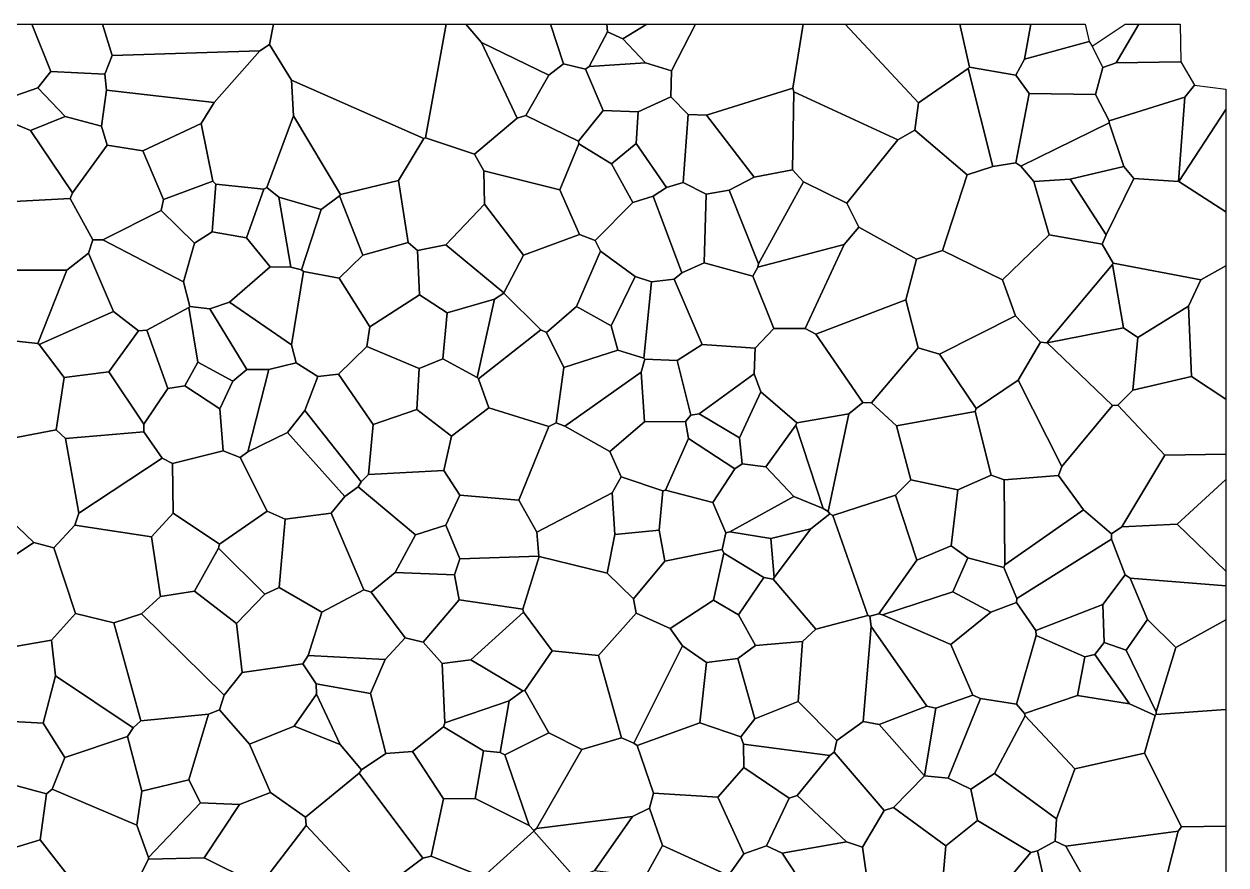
# Model space of a CAD drawing. Header units: metres. Extents: x 0 to 500, y 0 to 500.
# Drawn here: x 257.5 to 500, y 330.3 to 500 of the extents above; entities that cross this region are included whole.
import ezdxf

# ---------------------------------------------------------------- set-up
doc = ezdxf.new("R2010")
doc.units = ezdxf.units.M
doc.layers.add('Ferrite', color=7, linetype='Continuous')
doc.layers.add('Martensite', color=1, linetype='Continuous')

msp = doc.modelspace()

# ---------------------------------------------------------------- linework, layer by layer
at = {"layer": 'Ferrite', "color": 7}
for points in [[(338.54, 477.05), (342.67, 500), (346.62, 500), (349.83, 496.29), (356.97, 480.99), (348.42, 473.7), (338.54, 477.05)], [(375.22, 498.45), (375.12, 500), (383.15, 500), (378.35, 497.03), (375.22, 498.45)], [(412.6, 487.07), (395.22, 481.59), (391.5, 481.72), (388.03, 485.31), (388.14, 490.53), (392.98, 500), (414.72, 500), (412.6, 487.07)], [(437.94, 484.11), (437.25, 478.55), (433.8, 476.6), (412.8, 486.3), (412.6, 487.07), (414.72, 500), (423.17, 500), (437.94, 484.11)], [(423.17, 500), (446.31, 500), (448.28, 491.31), (447.98, 491.02), (437.94, 484.11), (423.17, 500)], [(459.33, 492.88), (457.6, 489.68), (448.28, 491.31), (446.31, 500), (460.6, 500), (459.33, 492.88)], [(479.68, 500), (482.44, 500), (477.87, 492.2), (475.19, 491.21), (472.99, 495.52), (479.68, 500)], [(295.89, 484.17), (305.06, 494.57), (307.03, 495.86), (311.47, 488.67), (311.85, 481.49), (306.5, 467), (305.88, 466.67), (296.19, 467.66), (295.6, 468.31), (293.26, 479.94), (295.89, 484.17)], [(374.36, 482.57), (369.39, 476.36), (358.78, 481.53), (363.37, 489.68), (366.35, 491.98), (370.8, 490.86), (374.36, 482.57)], [(437.94, 484.11), (447.98, 491.02), (452.94, 471.25), (447.78, 469.55), (437.25, 478.55), (437.94, 484.11)], [(274.16, 486.64), (295.89, 484.17), (293.26, 479.94), (281.51, 474.42), (274.26, 475.53), (273.12, 479.36), (274.16, 486.64)], [(500, 482.77), (500, 462.06), (490.48, 468.21), (500, 482.77)], [(399.77, 466.45), (404.84, 469.06), (412.56, 470.58), (414.8, 468.12), (405.68, 451.57), (399.77, 466.45)], [(481.42, 468.8), (475.8, 457.45), (468.58, 468.71), (479.41, 471.21), (481.42, 468.8)], [(435.4, 444.31), (417.23, 437.42), (415.12, 438.55), (423, 455.51), (425.9, 459.02), (437.59, 452.56), (435.4, 444.31)], [(273.41, 456.45), (289.68, 447.93), (290.94, 442.98), (290.77, 442.8), (282.3, 438.19), (280.6, 438.04), (275.54, 441.95), (270.51, 453.74), (271.39, 456.43), (273.41, 456.45)], [(373.8, 454.16), (368.95, 443), (362.93, 437.71), (361.8, 438.25), (354.32, 445.66), (354.33, 445.76), (358.28, 453.34), (369.61, 457.51), (372.77, 456.28), (373.8, 454.16)], [(442.78, 454.31), (454.9, 448.34), (457.51, 441.1), (442.2, 433.33), (437.88, 434.64), (435.4, 444.31), (437.59, 452.56), (442.78, 454.31)], [(299, 443.86), (307.16, 451.02), (311.32, 450.91), (313.46, 450.38), (313.87, 450.02), (311.47, 435.24), (299, 443.86)], [(342.02, 432.4), (337.23, 430.44), (326.7, 434.94), (327.31, 438.85), (337.31, 445.34), (342.9, 441.69), (342.02, 432.4)], [(280.6, 438.04), (282.3, 438.19), (286.55, 426.42), (281.67, 419.2), (274.59, 429.81), (280.6, 438.04)], [(265.64, 428.64), (263.98, 418.1), (254.5, 416.25), (242.07, 426.78), (246.1, 431.8), (254.11, 436.22), (260.28, 435.52), (260.6, 435.31), (265.64, 428.64)], [(477.11, 423), (466.9, 410.71), (458.06, 428.11), (462.58, 435.79), (463.83, 435.68), (463.93, 435.63), (477.11, 423)], [(302.64, 413.62), (301.11, 412.52), (297.69, 413.83), (297, 422.36), (299.65, 427.9), (302.49, 430.29), (306.87, 430.29), (302.64, 413.62)], [(366.63, 418.84), (382.02, 429.75), (382.68, 419.7), (375.69, 413.72), (366.63, 418.84)], [(314.15, 421.98), (325.55, 407.6), (324.91, 406.6), (322.26, 404.62), (310.67, 417.57), (314.15, 421.98)], [(412.79, 404.6), (407.16, 410.62), (413.23, 419.04), (418.73, 402.21), (412.79, 404.6)], [(297.69, 413.83), (301.11, 412.52), (306.56, 401.7), (296.92, 395.01), (287.62, 401.26), (287.49, 411.28), (297.69, 413.83)], [(466.21, 408.89), (471.26, 401.91), (455.37, 390.85), (455.23, 408.01), (466.21, 408.89)], [(428.12, 380.45), (427.74, 380.58), (420.66, 400.77), (433.3, 404.88), (437.61, 391.77), (429.96, 380.94), (428.12, 380.45)], [(386.8, 391.57), (380.44, 383.99), (375.14, 389.14), (376.73, 396.97), (385.62, 397.86), (386.8, 391.57)], [(408.84, 388.25), (408.17, 396.14), (416.23, 398.09), (408.84, 388.25)], [(263.06, 375.65), (256.03, 374.43), (245.61, 386.09), (259.51, 395.36), (263.52, 394.26), (267.91, 381.02), (263.06, 375.65)], [(447.93, 392.24), (455.18, 390.31), (457.78, 384.06), (457.73, 383.26), (452.58, 381.28), (444.93, 385.36), (447.93, 392.24)], [(480.68, 388.16), (500, 386.59), (500, 379.74), (489.86, 374.15), (484.15, 379.79), (480.68, 388.16)], [(300.39, 379), (306.1, 384.95), (308.96, 386.27), (317.57, 381.31), (314.83, 372.54), (313.73, 370.87), (301.49, 369.09), (300.39, 379)], [(281.06, 359.32), (279.52, 357.95), (263.88, 368.4), (263.06, 375.65), (267.91, 381.02), (275.63, 379.12), (281.06, 359.32)], [(390.34, 374.49), (395.22, 371.15), (393.84, 358.93), (381.19, 354.36), (380.54, 354.83), (390.34, 374.49)], [(321.28, 354.59), (312.02, 358.27), (316.52, 364.76), (321.28, 354.59)], [(358.55, 365.45), (363.4, 356.9), (354.52, 352.51), (353.55, 352.94), (355.39, 363.4), (358.14, 365.4), (358.55, 365.45)], [(470.02, 364.47), (480.55, 362.8), (485.71, 360.4), (483.54, 352.85), (469.54, 349.63), (459.5, 360.34), (459.38, 360.81), (470.02, 364.47)], [(381.19, 354.36), (384.51, 344.74), (383.73, 341.72), (380.28, 340.01), (360.88, 337.65), (370.03, 353.53), (378.03, 355.95), (380.54, 354.83), (381.19, 354.36)], [(402.64, 354.62), (420.07, 352.37), (413.47, 344.27), (411.91, 343.72), (402.74, 349.96), (402.64, 354.62)], [(439.2, 348.24), (443.98, 347.78), (448.52, 345.53), (449.84, 339.26), (443.49, 334.11), (432.9, 341.86), (439.19, 348.24), (439.2, 348.24)], [(305.65, 326.74), (303.9, 326.73), (293.88, 331.68), (300.96, 342.46), (307.22, 344.89), (314.32, 339.92), (314.42, 338.21), (305.65, 326.74)], [(423.44, 334.9), (426.7, 333.83), (427.48, 328.21), (413.59, 327.9), (410.48, 332.64), (423.44, 334.9)]]:
    msp.add_lwpolyline(points, close=True, dxfattribs=at)
at = {"layer": 'Martensite', "color": 1}
for points in [[(248.67, 488.84), (250.15, 500), (259.09, 500), (262.92, 490.45), (260.27, 487.09), (254.32, 485.03), (248.67, 488.84)], [(259.09, 500), (273.37, 500), (275.29, 493.67), (273.8, 489.89), (262.92, 490.45), (259.09, 500)], [(307.03, 495.86), (305.06, 494.57), (275.29, 493.67), (273.37, 500), (307.84, 500), (307.03, 495.86)], [(338.54, 477.05), (338.18, 476.92), (311.47, 488.67), (307.03, 495.86), (307.84, 500), (342.67, 500), (338.54, 477.05)], [(366.35, 491.98), (363.37, 489.68), (349.83, 496.29), (346.62, 500), (363.72, 500), (366.35, 491.98)], [(366.35, 491.98), (363.72, 500), (375.12, 500), (375.22, 498.45), (371.51, 491.42), (370.8, 490.86), (366.35, 491.98)], [(378.35, 497.03), (383.15, 500), (392.98, 500), (388.14, 490.53), (382.86, 492.16), (378.35, 497.03)], [(472.41, 496.46), (459.33, 492.88), (460.6, 500), (471.58, 500), (472.41, 496.46)], [(490.88, 492.38), (477.87, 492.2), (482.44, 500), (490.74, 500), (490.88, 492.38)], [(375.22, 498.45), (378.35, 497.03), (382.86, 492.16), (371.51, 491.42), (375.22, 498.45)], [(358.78, 481.53), (356.97, 480.99), (349.83, 496.29), (363.37, 489.68), (358.78, 481.53)], [(459.33, 492.88), (472.41, 496.46), (472.99, 495.52), (475.19, 491.21), (473.69, 485.8), (460.27, 485.99), (457.6, 489.68), (459.33, 492.88)], [(273.8, 489.89), (275.29, 493.67), (305.06, 494.57), (295.89, 484.17), (274.16, 486.64), (273.8, 489.89)], [(475.19, 491.21), (477.87, 492.2), (490.88, 492.38), (493.65, 487.67), (491.68, 485.26), (476.44, 480.45), (473.69, 485.8), (475.19, 491.21)], [(265.78, 481.33), (260.27, 487.09), (262.92, 490.45), (273.8, 489.89), (274.16, 486.64), (273.12, 479.36), (265.78, 481.33)], [(371.51, 491.42), (382.86, 492.16), (388.14, 490.53), (388.03, 485.31), (381.43, 482.26), (374.36, 482.57), (370.8, 490.86), (371.51, 491.42)], [(448.28, 491.31), (457.6, 489.68), (460.27, 485.99), (457.59, 471.96), (452.94, 471.25), (447.98, 491.02), (448.28, 491.31)], [(311.85, 481.49), (311.47, 488.67), (338.18, 476.92), (333.09, 468.39), (321.33, 465.56), (311.85, 481.49)], [(490.48, 468.21), (490.43, 468.24), (491.68, 485.26), (493.65, 487.67), (500, 486.85), (500, 482.77), (490.48, 468.21)], [(255.59, 479.86), (254.32, 485.03), (260.27, 487.09), (265.78, 481.33), (258.84, 478.53), (255.59, 479.86)], [(391.5, 481.72), (390.48, 468), (387.14, 467), (381.03, 475.88), (381.43, 482.26), (388.03, 485.31), (391.5, 481.72)], [(412.56, 470.58), (404.84, 469.06), (395.22, 481.59), (412.6, 487.07), (412.8, 486.3), (412.56, 470.58)], [(423.52, 463.86), (414.8, 468.12), (412.56, 470.58), (412.8, 486.3), (433.8, 476.6), (423.52, 463.86)], [(473.69, 485.8), (476.44, 480.45), (476.42, 480.06), (458.64, 471.34), (457.59, 471.96), (460.27, 485.99), (473.69, 485.8)], [(476.42, 480.06), (476.44, 480.45), (491.68, 485.26), (490.43, 468.24), (481.42, 468.8), (479.41, 471.21), (476.42, 480.06)], [(381.43, 482.26), (381.03, 475.88), (376.02, 471.81), (369.47, 475.85), (369.39, 476.36), (374.36, 482.57), (381.43, 482.26)], [(274.26, 475.53), (267.29, 465.9), (258.84, 478.53), (265.78, 481.33), (273.12, 479.36), (274.26, 475.53)], [(308.9, 465.03), (306.5, 467), (311.85, 481.49), (321.33, 465.56), (321.18, 465.3), (317.46, 462.53), (308.9, 465.03)], [(365.61, 466.54), (350.3, 470.34), (348.42, 473.7), (356.97, 480.99), (358.78, 481.53), (369.39, 476.36), (369.47, 475.85), (365.61, 466.54)], [(404.84, 469.06), (399.77, 466.45), (395.15, 465.63), (390.48, 468), (391.5, 481.72), (395.22, 481.59), (404.84, 469.06)], [(253.33, 475.93), (255.59, 479.86), (258.84, 478.53), (267.29, 465.9), (266.85, 464.81), (255.54, 464.16), (253.33, 475.93)], [(295.6, 468.31), (285.66, 464.57), (281.51, 474.42), (293.26, 479.94), (295.6, 468.31)], [(447.78, 469.55), (442.78, 454.31), (437.59, 452.56), (425.9, 459.02), (423.52, 463.86), (433.8, 476.6), (437.25, 478.55), (447.78, 469.55)], [(468.58, 468.71), (461.24, 468.21), (458.64, 471.34), (476.42, 480.06), (479.41, 471.21), (468.58, 468.71)], [(281.51, 474.42), (285.66, 464.57), (285.21, 462.35), (273.41, 456.45), (271.39, 456.43), (266.85, 464.81), (267.29, 465.9), (274.26, 475.53), (281.51, 474.42)], [(336.9, 454.3), (334.98, 455.92), (333.09, 468.39), (338.18, 476.92), (338.54, 477.05), (348.42, 473.7), (350.3, 470.34), (350.38, 463.63), (342.6, 455.42), (336.9, 454.3)], [(376.02, 471.81), (380.33, 463.97), (372.77, 456.28), (369.61, 457.51), (365.61, 466.54), (369.47, 475.85), (376.02, 471.81)], [(381.03, 475.88), (387.14, 467), (384.46, 465.24), (380.33, 463.97), (376.02, 471.81), (381.03, 475.88)], [(447.78, 469.55), (452.94, 471.25), (457.59, 471.96), (458.64, 471.34), (461.24, 468.21), (464.33, 457.44), (454.9, 448.34), (442.78, 454.31), (447.78, 469.55)], [(296.19, 467.66), (295.47, 458.05), (291.88, 455.78), (285.21, 462.35), (285.66, 464.57), (295.6, 468.31), (296.19, 467.66)], [(321.33, 465.56), (333.09, 468.39), (334.98, 455.92), (325.89, 453.36), (321.18, 465.3), (321.33, 465.56)], [(358.28, 453.34), (350.38, 463.63), (350.3, 470.34), (365.61, 466.54), (369.61, 457.51), (358.28, 453.34)], [(390.25, 449.77), (384.46, 465.24), (387.14, 467), (390.48, 468), (395.15, 465.63), (394.76, 451.83), (390.25, 449.77)], [(423, 455.51), (405.54, 450.91), (405.68, 451.57), (414.8, 468.12), (423.52, 463.86), (425.9, 459.02), (423, 455.51)], [(468.58, 468.71), (475.8, 457.45), (475.02, 455.56), (464.33, 457.44), (461.24, 468.21), (468.58, 468.71)], [(494.9, 448.39), (477.26, 451.75), (475.02, 455.56), (475.8, 457.45), (481.42, 468.8), (490.43, 468.24), (490.48, 468.21), (500, 462.06), (500, 451.22), (494.9, 448.39)], [(295.47, 458.05), (296.19, 467.66), (305.88, 466.67), (302.39, 456.81), (295.47, 458.05)], [(307.16, 451.02), (302.39, 456.81), (305.88, 466.67), (306.5, 467), (308.9, 465.03), (311.32, 450.91), (307.16, 451.02)], [(404.58, 449.11), (394.76, 451.83), (395.15, 465.63), (399.77, 466.45), (405.68, 451.57), (405.54, 450.91), (404.58, 449.11)], [(266.85, 464.81), (271.39, 456.43), (270.51, 453.74), (266.13, 450.31), (252.03, 450.3), (251.1, 451.48), (253.18, 462.91), (255.54, 464.16), (266.85, 464.81)], [(311.32, 450.91), (308.9, 465.03), (317.46, 462.53), (313.46, 450.38), (311.32, 450.91)], [(317.46, 462.53), (321.18, 465.3), (325.89, 453.36), (321.06, 448.69), (313.87, 450.02), (313.46, 450.38), (317.46, 462.53)], [(350.38, 463.63), (358.28, 453.34), (354.33, 445.76), (342.6, 455.42), (350.38, 463.63)], [(388.71, 448.48), (384.1, 447.96), (380.82, 449.06), (373.8, 454.16), (372.77, 456.28), (380.33, 463.97), (384.46, 465.24), (390.25, 449.77), (388.71, 448.48)], [(289.68, 447.93), (273.41, 456.45), (285.21, 462.35), (291.88, 455.78), (289.68, 447.93)], [(295.03, 442.54), (290.94, 442.98), (289.68, 447.93), (291.88, 455.78), (295.47, 458.05), (302.39, 456.81), (307.16, 451.02), (299, 443.86), (295.03, 442.54)], [(325.89, 453.36), (334.98, 455.92), (336.9, 454.3), (337.31, 445.34), (327.31, 438.85), (321.06, 448.69), (325.89, 453.36)], [(462.58, 435.79), (457.51, 441.1), (454.9, 448.34), (464.33, 457.44), (475.02, 455.56), (477.26, 451.75), (477.14, 451.45), (463.83, 435.68), (462.58, 435.79)], [(275.54, 441.95), (260.6, 435.31), (260.28, 435.52), (266.13, 450.31), (270.51, 453.74), (275.54, 441.95)], [(354.33, 445.76), (354.32, 445.66), (352.46, 444.46), (342.9, 441.69), (337.31, 445.34), (336.9, 454.3), (342.6, 455.42), (354.33, 445.76)], [(375.98, 439.06), (368.95, 443), (373.8, 454.16), (380.82, 449.06), (375.98, 439.06)], [(415.12, 438.55), (408.79, 438.56), (404.58, 449.11), (405.54, 450.91), (423, 455.51), (415.12, 438.55)], [(408.79, 438.56), (404.99, 434.54), (394.31, 435.34), (388.71, 448.48), (390.25, 449.77), (394.76, 451.83), (404.58, 449.11), (408.79, 438.56)], [(463.93, 435.63), (463.83, 435.68), (477.14, 451.45), (479.36, 438.65), (463.93, 435.63)], [(477.14, 451.45), (477.26, 451.75), (494.9, 448.39), (492.41, 443.04), (482.22, 436.74), (479.36, 438.65), (477.14, 451.45)], [(493.07, 428.88), (492.41, 443.04), (494.9, 448.39), (500, 451.22), (500, 424.25), (493.07, 428.88)], [(266.13, 450.31), (260.28, 435.52), (254.11, 436.22), (252.03, 450.3), (266.13, 450.31)], [(313.87, 450.02), (321.06, 448.69), (327.31, 438.85), (326.7, 434.94), (320.94, 429.33), (316.76, 428.85), (312.4, 431.59), (311.47, 435.24), (313.87, 450.02)], [(382.55, 432.54), (377.32, 434.19), (375.98, 439.06), (380.82, 449.06), (384.1, 447.96), (382.55, 432.54)], [(394.31, 435.34), (389.28, 432.11), (382.74, 432.35), (382.55, 432.54), (384.1, 447.96), (388.71, 448.48), (394.31, 435.34)], [(312.4, 431.59), (306.87, 430.29), (302.49, 430.29), (295.03, 442.54), (299, 443.86), (311.47, 435.24), (312.4, 431.59)], [(348.96, 428.66), (342.02, 432.4), (342.9, 441.69), (352.46, 444.46), (348.96, 428.66)], [(354.32, 445.66), (361.8, 438.25), (349.21, 428.38), (348.96, 428.66), (352.46, 444.46), (354.32, 445.66)], [(437.88, 434.64), (428.48, 423.54), (426.73, 423.63), (417.23, 437.42), (435.4, 444.31), (437.88, 434.64)], [(275.54, 441.95), (280.6, 438.04), (274.59, 429.81), (265.64, 428.64), (260.6, 435.31), (275.54, 441.95)], [(289.93, 427), (286.55, 426.42), (282.3, 438.19), (290.77, 442.8), (292.59, 431.74), (289.93, 427)], [(299.65, 427.9), (292.59, 431.74), (290.77, 442.8), (290.94, 442.98), (295.03, 442.54), (302.49, 430.29), (299.65, 427.9)], [(377.32, 434.19), (366.44, 430.69), (362.93, 437.71), (368.95, 443), (375.98, 439.06), (377.32, 434.19)], [(492.41, 443.04), (493.07, 428.88), (481.23, 426.07), (482.22, 436.74), (492.41, 443.04)], [(458.06, 428.11), (449.59, 422.4), (442.2, 433.33), (457.51, 441.1), (462.58, 435.79), (458.06, 428.11)], [(363.36, 418.78), (351.31, 422.51), (349.21, 428.38), (361.8, 438.25), (362.93, 437.71), (366.44, 430.69), (364.89, 419.47), (363.36, 418.78)], [(426.73, 423.63), (423.93, 421.29), (413.41, 419.47), (406.18, 425.75), (404.83, 429.39), (404.99, 434.54), (408.79, 438.56), (415.12, 438.55), (417.23, 437.42), (426.73, 423.63)], [(482.22, 436.74), (481.23, 426.07), (478.19, 423.09), (477.11, 423), (463.93, 435.63), (479.36, 438.65), (482.22, 436.74)], [(327.96, 419.15), (320.94, 429.33), (326.7, 434.94), (337.23, 430.44), (336.75, 422.16), (327.96, 419.15)], [(366.44, 430.69), (377.32, 434.19), (382.55, 432.54), (382.74, 432.35), (382.02, 429.75), (366.63, 418.84), (364.89, 419.47), (366.44, 430.69)], [(404.83, 429.39), (393.72, 421.34), (392.01, 421.05), (389.28, 432.11), (394.31, 435.34), (404.99, 434.54), (404.83, 429.39)], [(437.88, 434.64), (442.2, 433.33), (449.59, 422.4), (449.37, 421.81), (433.51, 418.88), (428.48, 423.54), (437.88, 434.64)], [(299.65, 427.9), (297, 422.36), (289.93, 427), (292.59, 431.74), (299.65, 427.9)], [(349.21, 428.38), (351.31, 422.51), (343.77, 416.84), (336.75, 422.16), (337.23, 430.44), (342.02, 432.4), (348.96, 428.66), (349.21, 428.38)], [(382.68, 419.7), (382.02, 429.75), (382.74, 432.35), (389.28, 432.11), (392.01, 421.05), (390.95, 419.75), (382.68, 419.7)], [(274.59, 429.81), (281.67, 419.2), (281.66, 417.67), (265.89, 416.34), (263.98, 418.1), (265.64, 428.64), (274.59, 429.81)], [(316.76, 428.85), (314.15, 421.98), (310.67, 417.57), (302.64, 413.62), (306.87, 430.29), (312.4, 431.59), (316.76, 428.85)], [(320.94, 429.33), (327.96, 419.15), (326.99, 409.09), (325.55, 407.6), (314.15, 421.98), (316.76, 428.85), (320.94, 429.33)], [(393.72, 421.34), (404.83, 429.39), (406.18, 425.75), (401.84, 416.5), (393.72, 421.34)], [(281.66, 417.67), (281.67, 419.2), (286.55, 426.42), (289.93, 427), (297, 422.36), (297.69, 413.83), (287.49, 411.28), (285.39, 412.36), (281.66, 417.67)], [(452.64, 408.93), (449.37, 421.81), (449.59, 422.4), (458.06, 428.11), (466.9, 410.71), (466.21, 408.89), (455.23, 408.01), (452.64, 408.93)], [(493.07, 428.88), (500, 424.25), (500, 413.18), (487.67, 413), (478.19, 423.09), (481.23, 426.07), (493.07, 428.88)], [(407.16, 410.62), (402.41, 411.21), (401.84, 416.5), (406.18, 425.75), (413.41, 419.47), (413.23, 419.04), (407.16, 410.62)], [(342.22, 409.87), (326.99, 409.09), (327.96, 419.15), (336.75, 422.16), (343.77, 416.84), (342.22, 409.87)], [(357.37, 403.88), (345.46, 404.88), (342.22, 409.87), (343.77, 416.84), (351.31, 422.51), (363.36, 418.78), (357.37, 403.88)], [(420.66, 400.77), (420.09, 401.12), (419.75, 401.62), (423.93, 421.29), (426.73, 423.63), (428.48, 423.54), (433.51, 418.88), (436.43, 407.97), (433.3, 404.88), (420.66, 400.77)], [(478.19, 423.09), (487.67, 413), (478.96, 398.49), (476.9, 397.1), (471.26, 401.91), (466.21, 408.89), (466.9, 410.71), (477.11, 423), (478.19, 423.09)], [(386.41, 405.77), (378, 408.6), (375.69, 413.72), (382.68, 419.7), (390.95, 419.75), (391.58, 416.35), (386.93, 405.88), (386.41, 405.77)], [(391.58, 416.35), (390.95, 419.75), (392.01, 421.05), (393.72, 421.34), (401.84, 416.5), (402.41, 411.21), (400.9, 410.23), (391.58, 416.35)], [(413.23, 419.04), (413.41, 419.47), (423.93, 421.29), (419.75, 401.62), (418.73, 402.21), (413.23, 419.04)], [(433.51, 418.88), (449.37, 421.81), (452.64, 408.93), (445.91, 405.96), (436.43, 407.97), (433.51, 418.88)], [(263.52, 394.26), (259.51, 395.36), (251.26, 403.13), (251.47, 404.75), (254.5, 416.25), (263.98, 418.1), (265.89, 416.34), (268.56, 401.27), (267.77, 398.85), (263.52, 394.26)], [(268.56, 401.27), (265.89, 416.34), (281.66, 417.67), (285.39, 412.36), (268.56, 401.27)], [(322.26, 404.62), (319.51, 401.24), (310.21, 400.06), (306.56, 401.7), (301.11, 412.52), (302.64, 413.62), (310.67, 417.57), (322.26, 404.62)], [(376.2, 405.36), (360.96, 397.4), (357.37, 403.88), (363.36, 418.78), (364.89, 419.47), (366.63, 418.84), (375.69, 413.72), (378, 408.6), (376.2, 405.36)], [(386.93, 405.88), (391.58, 416.35), (400.9, 410.23), (396.5, 403.42), (386.93, 405.88)], [(287.49, 411.28), (287.62, 401.26), (283.24, 396.48), (267.77, 398.85), (268.56, 401.27), (285.39, 412.36), (287.49, 411.28)], [(490.18, 399.08), (478.96, 398.49), (487.67, 413), (500, 413.18), (500, 408.07), (490.18, 399.08)], [(324.91, 406.6), (325.55, 407.6), (326.99, 409.09), (342.22, 409.87), (345.46, 404.88), (342.63, 398.82), (336.49, 396.89), (324.91, 406.6)], [(399.93, 397.49), (399.08, 397.28), (396.5, 403.42), (400.9, 410.23), (402.41, 411.21), (407.16, 410.62), (412.79, 404.6), (399.93, 397.49)], [(386.41, 405.77), (385.62, 397.86), (376.73, 396.97), (376.2, 405.36), (378, 408.6), (386.41, 405.77)], [(433.3, 404.88), (436.43, 407.97), (445.91, 405.96), (444.58, 394.67), (437.61, 391.77), (433.3, 404.88)], [(445.91, 405.96), (452.64, 408.93), (455.23, 408.01), (455.37, 390.85), (455.18, 390.31), (447.93, 392.24), (444.58, 394.67), (445.91, 405.96)], [(490.18, 399.08), (500, 408.07), (500, 389.55), (490.18, 399.08)], [(327.58, 385.3), (326.09, 385.8), (319.51, 401.24), (322.26, 404.62), (324.91, 406.6), (336.49, 396.89), (332.4, 389.29), (327.58, 385.3)], [(360.96, 397.4), (376.2, 405.36), (376.73, 396.97), (375.14, 389.14), (361.44, 392.49), (361.39, 392.6), (360.96, 397.4)], [(386.8, 391.57), (385.62, 397.86), (386.41, 405.77), (386.93, 405.88), (396.5, 403.42), (399.08, 397.28), (398.37, 393.93), (386.8, 391.57)], [(241.01, 385.78), (238.03, 391.54), (243.74, 402.19), (251.26, 403.13), (259.51, 395.36), (245.61, 386.09), (241.01, 385.78)], [(345.42, 392.06), (342.63, 398.82), (345.46, 404.88), (357.37, 403.88), (360.96, 397.4), (361.39, 392.6), (345.42, 392.06)], [(419.75, 401.62), (420.09, 401.12), (416.23, 398.09), (408.17, 396.14), (399.93, 397.49), (412.79, 404.6), (418.73, 402.21), (419.75, 401.62)], [(285.02, 384.45), (283.24, 396.48), (287.62, 401.26), (296.92, 395.01), (296.77, 394.21), (291.9, 385.55), (285.02, 384.45)], [(296.92, 395.01), (306.56, 401.7), (310.21, 400.06), (308.96, 386.27), (306.1, 384.95), (296.77, 394.21), (296.92, 395.01)], [(317.57, 381.31), (308.96, 386.27), (310.21, 400.06), (319.51, 401.24), (326.09, 385.8), (317.57, 381.31)], [(420.66, 400.77), (427.74, 380.58), (417.24, 377.85), (408.68, 387.95), (408.84, 388.25), (416.23, 398.09), (420.09, 401.12), (420.66, 400.77)], [(455.37, 390.85), (471.26, 401.91), (476.9, 397.1), (476.94, 395.99), (457.78, 384.06), (455.18, 390.31), (455.37, 390.85)], [(275.63, 379.12), (267.91, 381.02), (263.52, 394.26), (267.77, 398.85), (283.24, 396.48), (285.02, 384.45), (281.24, 380.92), (275.63, 379.12)], [(332.4, 389.29), (336.49, 396.89), (342.63, 398.82), (345.42, 392.06), (344.37, 388.79), (332.4, 389.29)], [(478.96, 398.49), (490.18, 399.08), (500, 389.55), (500, 386.59), (480.68, 388.16), (479.66, 388.85), (476.94, 395.99), (476.9, 397.1), (478.96, 398.49)], [(408.84, 388.25), (408.68, 387.95), (406.76, 388.29), (398.7, 393.22), (398.37, 393.93), (399.08, 397.28), (399.93, 397.49), (408.17, 396.14), (408.84, 388.25)], [(457.78, 384.06), (476.94, 395.99), (479.66, 388.85), (475.14, 382.81), (461.62, 377.6), (457.73, 383.26), (457.78, 384.06)], [(291.9, 385.55), (296.77, 394.21), (306.1, 384.95), (300.39, 379), (291.9, 385.55)], [(396.58, 383.73), (387.9, 377.97), (380.99, 381.05), (380.44, 383.99), (386.8, 391.57), (398.37, 393.93), (398.7, 393.22), (396.58, 383.73)], [(406.76, 388.29), (401.63, 380.72), (396.58, 383.73), (398.7, 393.22), (406.76, 388.29)], [(429.96, 380.94), (437.61, 391.77), (444.58, 394.67), (447.93, 392.24), (444.93, 385.36), (430.74, 380.77), (429.96, 380.94)], [(361.44, 392.49), (358.12, 381.92), (345.31, 383.74), (344.37, 388.79), (345.42, 392.06), (361.39, 392.6), (361.44, 392.49)], [(375.14, 389.14), (380.44, 383.99), (380.99, 381.05), (373.39, 372.53), (364.08, 373.47), (358.27, 381.3), (358.12, 381.92), (361.44, 392.49), (375.14, 389.14)], [(345.31, 383.74), (338.03, 375.24), (334.39, 376.13), (327.58, 385.3), (332.4, 389.29), (344.37, 388.79), (345.31, 383.74)], [(408.68, 387.95), (417.24, 377.85), (414.54, 375.38), (405.06, 374.56), (401.63, 380.72), (406.76, 388.29), (408.68, 387.95)], [(475.14, 382.81), (479.66, 388.85), (480.68, 388.16), (484.15, 379.79), (479.87, 373.6), (475.44, 375.14), (475.14, 382.81)], [(334.39, 376.13), (330.4, 371.71), (314.83, 372.54), (317.57, 381.31), (326.09, 385.8), (327.58, 385.3), (334.39, 376.13)], [(281.24, 380.92), (285.02, 384.45), (291.9, 385.55), (300.39, 379), (301.49, 369.09), (297.86, 364.51), (281.24, 380.92)], [(358.27, 381.3), (347.67, 371.65), (341.85, 370.9), (338.03, 375.24), (345.31, 383.74), (358.12, 381.92), (358.27, 381.3)], [(390.34, 374.49), (387.9, 377.97), (396.58, 383.73), (401.63, 380.72), (405.06, 374.56), (401.54, 371.91), (395.22, 371.15), (390.34, 374.49)], [(444.93, 385.36), (452.58, 381.28), (444.48, 374.76), (430.74, 380.77), (444.93, 385.36)], [(452.58, 381.28), (457.73, 383.26), (461.62, 377.6), (461.74, 376.56), (457.77, 362.74), (450.46, 363.84), (448.94, 364.5), (444.48, 374.76), (452.58, 381.28)], [(296.92, 361.58), (294.75, 360.67), (281.06, 359.32), (275.63, 379.12), (281.24, 380.92), (297.86, 364.51), (296.92, 361.58)], [(358.27, 381.3), (364.08, 373.47), (358.55, 365.45), (358.14, 365.4), (347.67, 371.65), (358.27, 381.3)], [(378.03, 355.95), (373.39, 372.53), (380.99, 381.05), (387.9, 377.97), (390.34, 374.49), (380.54, 354.83), (378.03, 355.95)], [(444.48, 374.76), (448.94, 364.5), (441.47, 361.91), (439.65, 362.32), (428.44, 378.4), (428.12, 380.45), (429.96, 380.94), (430.74, 380.77), (444.48, 374.76)], [(461.62, 377.6), (475.14, 382.81), (475.44, 375.14), (473.52, 372.77), (471.56, 372.29), (461.74, 376.56), (461.62, 377.6)], [(428.44, 378.4), (426.82, 359.23), (421.49, 355.36), (413.66, 363.25), (414.54, 375.38), (417.24, 377.85), (427.74, 380.58), (428.12, 380.45), (428.44, 378.4)], [(439.65, 362.32), (430.04, 358.58), (426.82, 359.23), (428.44, 378.4), (439.65, 362.32)], [(479.87, 373.6), (484.15, 379.79), (489.86, 374.15), (485.95, 361.15), (479.87, 373.6)], [(489.86, 374.15), (500, 379.74), (500, 361.62), (485.91, 360.61), (485.95, 361.15), (489.86, 374.15)], [(342.43, 358.93), (342.16, 358.17), (335.86, 353.17), (330.48, 352.78), (327.44, 364.86), (330.4, 371.71), (334.39, 376.13), (338.03, 375.24), (341.85, 370.9), (342.43, 358.93)], [(461.74, 376.56), (471.56, 372.29), (470.02, 364.47), (459.38, 360.81), (457.77, 362.74), (461.74, 376.56)], [(261.38, 358.88), (252.82, 359.32), (250.64, 370.79), (256.03, 374.43), (263.06, 375.65), (263.88, 368.4), (261.38, 358.88)], [(373.39, 372.53), (378.03, 355.95), (370.03, 353.53), (363.4, 356.9), (358.55, 365.45), (364.08, 373.47), (373.39, 372.53)], [(401.54, 371.91), (405.06, 374.56), (414.54, 375.38), (413.66, 363.25), (404.93, 359.75), (401.54, 371.91)], [(479.87, 373.6), (485.95, 361.15), (485.91, 360.61), (485.71, 360.4), (480.55, 362.8), (473.52, 372.77), (475.44, 375.14), (479.87, 373.6)], [(316.48, 366.85), (313.73, 370.87), (314.83, 372.54), (330.4, 371.71), (327.44, 364.86), (316.48, 366.85)], [(358.14, 365.4), (355.39, 363.4), (342.43, 358.93), (341.85, 370.9), (347.67, 371.65), (358.14, 365.4)], [(395.22, 371.15), (401.54, 371.91), (404.93, 359.75), (402.16, 356.09), (393.84, 358.93), (395.22, 371.15)], [(471.56, 372.29), (473.52, 372.77), (480.55, 362.8), (470.02, 364.47), (471.56, 372.29)], [(301.49, 369.09), (313.73, 370.87), (316.48, 366.85), (316.52, 364.76), (312.02, 358.27), (303, 354.64), (296.92, 361.58), (297.86, 364.51), (301.49, 369.09)], [(278.39, 356.22), (265.77, 351.94), (261.38, 358.88), (263.88, 368.4), (279.52, 357.95), (278.39, 356.22)], [(321.28, 354.59), (316.52, 364.76), (316.48, 366.85), (327.44, 364.86), (330.48, 352.78), (325.6, 349.48), (321.28, 354.59)], [(448.94, 364.5), (450.46, 363.84), (443.98, 347.78), (439.2, 348.24), (441.47, 361.91), (448.94, 364.5)], [(459.38, 360.81), (459.5, 360.34), (453.33, 348.72), (448.52, 345.53), (443.98, 347.78), (450.46, 363.84), (457.77, 362.74), (459.38, 360.81)], [(303, 354.64), (307.22, 344.89), (300.96, 342.46), (293.09, 342.77), (290.79, 347.43), (294.75, 360.67), (296.92, 361.58), (303, 354.64)], [(355.39, 363.4), (353.55, 352.94), (350.18, 353.32), (342.16, 358.17), (342.43, 358.93), (355.39, 363.4)], [(404.93, 359.75), (413.66, 363.25), (421.49, 355.36), (420.98, 353.03), (420.07, 352.37), (402.64, 354.62), (402.16, 356.09), (404.93, 359.75)], [(441.47, 361.91), (439.2, 348.24), (439.19, 348.24), (430.04, 358.58), (439.65, 362.32), (441.47, 361.91)], [(500, 361.62), (500, 338.09), (491.05, 337.93), (483.54, 352.85), (485.71, 360.4), (485.91, 360.61), (500, 361.62)], [(252.82, 359.32), (261.38, 358.88), (265.77, 351.94), (263.16, 345.58), (262.08, 344.61), (248.34, 348.34), (243.52, 351.34), (252.82, 359.32)], [(290.79, 347.43), (281.25, 345.15), (278.39, 356.22), (279.52, 357.95), (281.06, 359.32), (294.75, 360.67), (290.79, 347.43)], [(393.84, 358.93), (402.16, 356.09), (402.64, 354.62), (402.74, 349.96), (397.46, 343.97), (384.51, 344.74), (381.19, 354.36), (393.84, 358.93)], [(432.9, 341.86), (431.02, 341.23), (420.98, 353.03), (421.49, 355.36), (426.82, 359.23), (430.04, 358.58), (439.19, 348.24), (432.9, 341.86)], [(453.33, 348.72), (459.5, 360.34), (469.54, 349.63), (465.83, 339.59), (453.33, 348.72)], [(325.13, 348.77), (314.32, 339.92), (307.22, 344.89), (303, 354.64), (312.02, 358.27), (321.28, 354.59), (325.6, 349.48), (325.13, 348.77)], [(335.86, 353.17), (342.16, 358.17), (350.18, 353.32), (348.5, 343.69), (342.15, 343.58), (335.86, 353.17)], [(359.4, 338.19), (354.52, 352.51), (363.4, 356.9), (370.03, 353.53), (360.88, 337.65), (360.35, 337.18), (359.4, 338.19)], [(278.39, 356.22), (281.25, 345.15), (280.3, 338.32), (263.16, 345.58), (265.77, 351.94), (278.39, 356.22)], [(339.68, 332.06), (337.99, 331.65), (325.13, 348.77), (325.6, 349.48), (330.48, 352.78), (335.86, 353.17), (342.15, 343.58), (339.68, 332.06)], [(350.18, 353.32), (353.55, 352.94), (354.52, 352.51), (359.4, 338.19), (348.5, 343.69), (350.18, 353.32)], [(420.07, 352.37), (420.98, 353.03), (431.02, 341.23), (426.7, 333.83), (423.44, 334.9), (413.47, 344.27), (420.07, 352.37)], [(467.69, 334.05), (465.54, 335.06), (465.83, 339.59), (469.54, 349.63), (483.54, 352.85), (491.05, 337.93), (490.37, 337.11), (467.69, 334.05)], [(402.74, 349.96), (411.91, 343.72), (407.31, 334.11), (402.74, 332.49), (397.46, 343.97), (402.74, 349.96)], [(248.34, 348.34), (262.08, 344.61), (260.75, 335.31), (252.81, 332.9), (249.44, 340.81), (248.34, 348.34)], [(280.3, 338.32), (281.25, 345.15), (290.79, 347.43), (293.09, 342.77), (282.63, 331.78), (280.3, 338.32)], [(314.42, 338.21), (314.32, 339.92), (325.13, 348.77), (337.99, 331.65), (331.44, 326.74), (324.51, 327.69), (324.08, 327.92), (314.42, 338.21)], [(453.33, 348.72), (465.83, 339.59), (465.54, 335.06), (461.95, 333.11), (460.6, 332.74), (449.84, 339.26), (448.52, 345.53), (453.33, 348.72)], [(262.08, 344.61), (263.16, 345.58), (280.3, 338.32), (282.63, 331.78), (282.64, 331.46), (279.8, 325.83), (269.98, 323.5), (260.75, 335.31), (262.08, 344.61)], [(402.74, 332.49), (399.63, 328.12), (386.3, 334.2), (383.73, 341.72), (384.51, 344.74), (397.46, 343.97), (402.74, 332.49)], [(282.63, 331.78), (293.09, 342.77), (300.96, 342.46), (293.88, 331.68), (282.64, 331.46), (282.63, 331.78)], [(348.5, 343.69), (359.4, 338.19), (360.35, 337.18), (360.34, 337.07), (350.23, 327.94), (350.01, 327.84), (339.68, 332.06), (342.15, 343.58), (348.5, 343.69)], [(411.91, 343.72), (413.47, 344.27), (423.44, 334.9), (410.48, 332.64), (407.31, 334.11), (411.91, 343.72)], [(372.62, 329.05), (368.72, 327.66), (360.34, 337.07), (360.35, 337.18), (360.88, 337.65), (380.28, 340.01), (372.62, 329.05)], [(386.3, 334.2), (382.82, 327.83), (372.62, 329.05), (380.28, 340.01), (383.73, 341.72), (386.3, 334.2)], [(443.49, 334.11), (442.96, 327.97), (430.24, 323.71), (428.61, 325.02), (427.48, 328.21), (426.7, 333.83), (431.02, 341.23), (432.9, 341.86), (443.49, 334.11)], [(314.84, 317.61), (308.34, 317.64), (305.65, 326.74), (314.42, 338.21), (324.08, 327.92), (314.84, 317.61)], [(359.26, 319.93), (350.23, 327.94), (360.34, 337.07), (368.72, 327.66), (368.81, 326.25), (359.26, 319.93)], [(449.84, 339.26), (460.6, 332.74), (454.94, 325.95), (448.13, 324.48), (442.96, 327.97), (443.49, 334.11), (449.84, 339.26)], [(487.99, 327.79), (474.45, 322.14), (467.69, 334.05), (490.37, 337.11), (487.99, 327.79)], [(487.99, 327.79), (490.37, 337.11), (491.05, 337.93), (500, 338.09), (500, 313.5), (498.99, 313.38), (490.63, 317.14), (487.99, 327.79)], [(246.22, 327.79), (246.34, 328.39), (252.81, 332.9), (260.75, 335.31), (269.98, 323.5), (266.8, 319.3), (247.18, 326.8), (246.22, 327.79)], [(465.54, 335.06), (467.69, 334.05), (474.45, 322.14), (473.76, 318.66), (466.23, 314.55), (461.95, 333.11), (465.54, 335.06)], [(383.13, 324.94), (382.82, 327.83), (386.3, 334.2), (399.63, 328.12), (399.63, 328), (386.14, 320.81), (383.13, 324.94)], [(407.31, 334.11), (410.48, 332.64), (413.59, 327.9), (413.35, 320.74), (409.64, 320.61), (401.85, 321.04), (399.63, 328), (399.63, 328.12), (402.74, 332.49), (407.31, 334.11)], [(461.95, 333.11), (466.23, 314.55), (461.03, 308.92), (454.94, 325.95), (460.6, 332.74), (461.95, 333.11)], [(293.88, 331.68), (303.9, 326.73), (289.42, 316.06), (286.82, 316.7), (279.8, 325.83), (282.64, 331.46), (293.88, 331.68)], [(350.01, 327.84), (348.29, 321.26), (339.34, 315.58), (333.9, 318.97), (331.44, 326.74), (337.99, 331.65), (339.68, 332.06), (350.01, 327.84)]]:
    msp.add_lwpolyline(points, close=True, dxfattribs=at)

doc.saveas('drawing.dxf')
